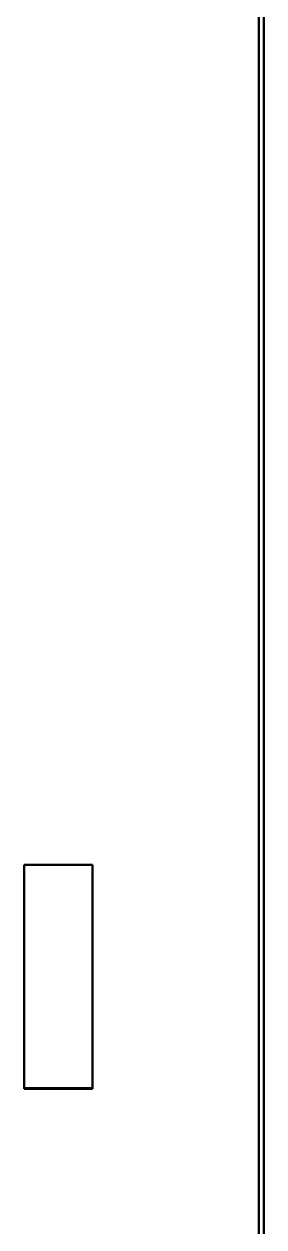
# Model space of a CAD drawing. Header units: millimetres. Extents: x 0 to 71, y -13 to 180.
# Drawn here: x 62.32 to 71.48, y 88.04 to 134.02 of the extents above; entities that cross this region are included whole.
import ezdxf

# ---------------------------------------------------------------- set-up
doc = ezdxf.new("R2010")
doc.units = ezdxf.units.MM
doc.layers.add('Visible (ANSI)', color=7, linetype='Continuous', lineweight=50)

msp = doc.modelspace()

# ---------------------------------------------------------------- linework, layer by layer
at = {"layer": 'Visible (ANSI)'}
for p, q in [((71.477, 0), (71.477, 179.878)), ((71.285, 179.724), (71.285, 10.395)), ((62.319, 93.314), (62.319, 101.883)), ((62.319, 101.883), (64.937, 101.883)), ((64.937, 101.883), (64.937, 93.314)), ((62.319, 93.35), (64.937, 93.35)), ((64.937, 93.314), (62.319, 93.314))]:
    msp.add_line(p, q, dxfattribs=at)

doc.saveas('drawing.dxf')
